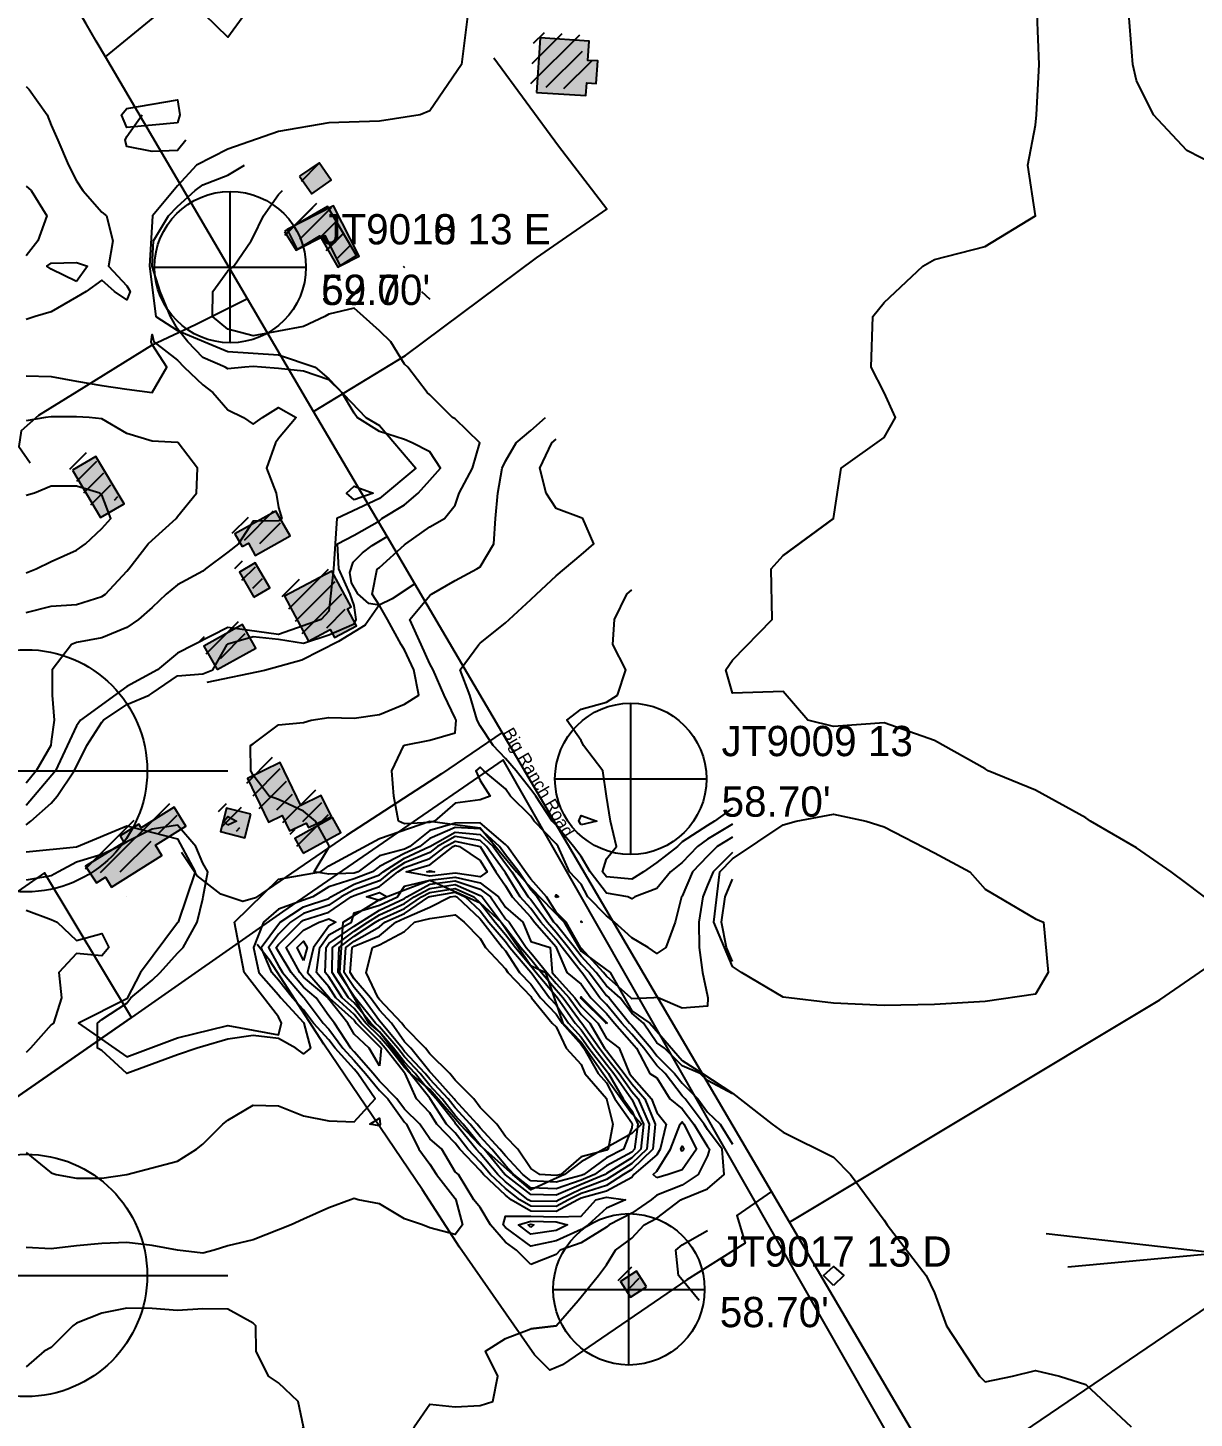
# Model space of a CAD drawing. Extents: x 6376870 to 6544053, y 1818313 to 2076828.
# Drawn here: x 6474591 to 6475978, y 1887453 to 1889106 of the extents above; entities that cross this region are included whole.
import ezdxf

# ---------------------------------------------------------------- set-up
doc = ezdxf.new("R2010")
doc.units = 21
for name, color, linetype in [('ADJOINING_PARCELS', 241, 'Continuous'), ('BENCHMARKS', 2, 'Continuous'), ('BM_LABELS', 2, 'Continuous'), ('BUILDINGS', 9, 'Continuous'), ('CL_LOCAL', 4, 'Continuous'), ('CL_MAJOR', 2, 'Continuous'), ('CONTOUR_1FT', 251, 'Continuous'), ('CONTOUR_INDEX', 150, 'Continuous'), ('CONTOUR_MAJOR', 92, 'Continuous'), ('POWER', 50, 'Continuous'), ('ROAD_LABELS', 3, 'Continuous')]:
    doc.layers.add(name, color=color, linetype=linetype)

msp = doc.modelspace()

# ---------------------------------------------------------------- hatches: boundary and pattern name
at = {"layer": 'BUILDINGS_HATCH'}
for points in [[(6475195.9, 1889029.5), (6475254.4, 1889025.6), (6475255.6, 1889040.9), (6475267, 1889040.1), (6475268.8, 1889067.1), (6475257.1, 1889067.5), (6475258.6, 1889090.4), (6475200.1, 1889094.3)], [(6474914.2, 1888929.9), (6474928.8, 1888908.7), (6474952, 1888925), (6474937.5, 1888945.8)], [(6474899.6, 1888866.6), (6474911.6, 1888842.8), (6474944.4, 1888859.1), (6474962.6, 1888823.4), (6474985, 1888834.6), (6474954.5, 1888894.4)], [(6474896.4, 1888864.2), (6474910.3, 1888841.8), (6474938.3, 1888858.9), (6474959.9, 1888821.5), (6474981.9, 1888835.6), (6474947.3, 1888893.6)], [(6474644.3, 1888580.1), (6474677.7, 1888523.9), (6474705.8, 1888540.2), (6474672.2, 1888596.7)], [(6474845.9, 1888489.4), (6474853.4, 1888493.4), (6474861.6, 1888478.8), (6474903, 1888502), (6474886.2, 1888531.6), (6474837.4, 1888504.4)], [(6474860, 1888429.3), (6474879, 1888440.5), (6474861.6, 1888470.1), (6474842.7, 1888458.9)], [(6474925, 1888377), (6474950.5, 1888390.8), (6474955.7, 1888381.3), (6474982.1, 1888395), (6474971.3, 1888415.5), (6474975.6, 1888417.6), (6474952.8, 1888460), (6474896.5, 1888430.3)], [(6474816.2, 1888343.1), (6474862.1, 1888368.5), (6474846.5, 1888396.6), (6474800.5, 1888370.9)], [(6474952.1, 1888168.6), (6474940.1, 1888193.4), (6474915.7, 1888181.5), (6474891.2, 1888232.5), (6474852.2, 1888213.7), (6474877.5, 1888161.6), (6474893.6, 1888169.5), (6474902.4, 1888151.3), (6474922.2, 1888160.7), (6474924.8, 1888155.2)], [(6474690.8, 1888084.6), (6474750.6, 1888121.9), (6474742.9, 1888134.3), (6474779.1, 1888156.8), (6474765.1, 1888179.4), (6474725.8, 1888154.8), (6474723.2, 1888159.2), (6474700.8, 1888145.4), (6474705.3, 1888137.7), (6474659.9, 1888109.5), (6474672.8, 1888089.4), (6474683.4, 1888096.3)], [(6474856.3, 1888171.1), (6474827.4, 1888178.5), (6474820.4, 1888150.5), (6474849.1, 1888143.1)], [(6474918.4, 1888124.7), (6474963.5, 1888149.6), (6474953.5, 1888167.1), (6474908.7, 1888142.2)], [(6475326.5, 1887609.1), (6475314.6, 1887628), (6475295.6, 1887615.7), (6475307.6, 1887597.1)]]:
    msp.add_hatch(color=251, dxfattribs=at).paths.add_polyline_path(points)
at = {"layer": 'BUILDINGS_SHADOW'}
h = msp.add_hatch(dxfattribs=at)
h.set_pattern_fill('ANSI31', scale=5)
h.paths.add_polyline_path([(6475189.1, 1889036.8), (6475247.6, 1889032.9), (6475248.8, 1889048.2), (6475260.2, 1889047.5), (6475262, 1889074.4), (6475250.3, 1889074.8), (6475251.8, 1889097.8), (6475193.3, 1889101.6)])
h = msp.add_hatch(dxfattribs=at)
h.set_pattern_fill('ANSI31', scale=5)
h.paths.add_polyline_path([(6474907.4, 1888937.2), (6474921.9, 1888916), (6474945.2, 1888932.3), (6474930.7, 1888953.1)])
h = msp.add_hatch(dxfattribs=at)
h.set_pattern_fill('ANSI31', scale=5)
h.paths.add_polyline_path([(6474889.6, 1888871.5), (6474903.5, 1888849.1), (6474931.5, 1888866.2), (6474953.1, 1888828.8), (6474975.1, 1888842.9), (6474940.5, 1888900.9)])
h = msp.add_hatch(dxfattribs=at)
h.set_pattern_fill('ANSI31', scale=5)
h.paths.add_polyline_path([(6474892.8, 1888873.9), (6474904.8, 1888850.2), (6474937.6, 1888866.4), (6474955.8, 1888830.7), (6474978.2, 1888841.9), (6474947.7, 1888901.7)])
h = msp.add_hatch(dxfattribs=at)
h.set_pattern_fill('ANSI31', scale=5)
h.paths.add_polyline_path([(6474637.5, 1888587.4), (6474670.9, 1888531.2), (6474699, 1888547.5), (6474665.4, 1888604)])
h = msp.add_hatch(dxfattribs=at)
h.set_pattern_fill('ANSI31', scale=5)
h.paths.add_polyline_path([(6474839.1, 1888496.8), (6474846.6, 1888500.7), (6474854.8, 1888486.2), (6474896.2, 1888509.3), (6474879.4, 1888538.9), (6474830.5, 1888511.7)])
h = msp.add_hatch(dxfattribs=at)
h.set_pattern_fill('ANSI31', scale=5)
h.paths.add_polyline_path([(6474853.2, 1888436.6), (6474872.2, 1888447.9), (6474854.8, 1888477.4), (6474835.8, 1888466.2)])
h = msp.add_hatch(dxfattribs=at)
h.set_pattern_fill('ANSI31', scale=5)
h.paths.add_polyline_path([(6474918.2, 1888384.3), (6474943.7, 1888398.1), (6474948.9, 1888388.6), (6474975.3, 1888402.4), (6474964.5, 1888422.8), (6474968.8, 1888425), (6474946, 1888467.3), (6474889.7, 1888437.6)])
h = msp.add_hatch(dxfattribs=at)
h.set_pattern_fill('ANSI31', scale=5)
h.paths.add_polyline_path([(6474809.4, 1888350.5), (6474855.3, 1888375.8), (6474839.6, 1888403.9), (6474793.7, 1888378.2)])
h = msp.add_hatch(dxfattribs=at)
h.set_pattern_fill('ANSI31', scale=5)
h.paths.add_polyline_path([(6474945.3, 1888175.9), (6474933.3, 1888200.7), (6474908.9, 1888188.8), (6474884.4, 1888239.9), (6474845.3, 1888221.1), (6474870.7, 1888168.9), (6474886.8, 1888176.9), (6474895.6, 1888158.6), (6474915.4, 1888168), (6474918, 1888162.5)])
h = msp.add_hatch(dxfattribs=at)
h.set_pattern_fill('ANSI31', scale=5)
h.paths.add_polyline_path([(6474684, 1888091.9), (6474743.8, 1888129.3), (6474736.1, 1888141.7), (6474772.3, 1888164.1), (6474758.3, 1888186.7), (6474719, 1888162.1), (6474716.4, 1888166.5), (6474694, 1888152.7), (6474698.5, 1888145.1), (6474653.1, 1888116.8), (6474666, 1888096.7), (6474676.6, 1888103.6)])
h = msp.add_hatch(dxfattribs=at)
h.set_pattern_fill('ANSI31', scale=5)
h.paths.add_polyline_path([(6474849.5, 1888178.4), (6474820.6, 1888185.8), (6474813.6, 1888157.8), (6474842.2, 1888150.4)])
h = msp.add_hatch(dxfattribs=at)
h.set_pattern_fill('ANSI31', scale=5)
h.paths.add_polyline_path([(6474911.6, 1888132), (6474956.7, 1888157), (6474946.7, 1888174.5), (6474901.9, 1888149.5)])
h = msp.add_hatch(dxfattribs=at)
h.set_pattern_fill('ANSI31', scale=5)
h.paths.add_polyline_path([(6475319.7, 1887616.4), (6475307.7, 1887635.4), (6475288.8, 1887623.1), (6475300.8, 1887604.4)])

# ---------------------------------------------------------------- linework, layer by layer
at = {"layer": 'ADJOINING_PARCELS'}
for points in [[(6474910.7, 1886841.1), (6475334.2, 1887140.9), (6475652.8, 1887364.9), (6475156.2, 1888236), (6474893.9, 1888055), (6474714.3, 1887929.6), (6474303, 1887644), (6474044.9, 1887462.4), (6473378, 1886997.6), (6472926.9, 1886682.8), (6473001.5, 1886558.6), (6473042.9, 1886489.8), (6473096.2, 1886401.3), (6473111.2, 1886376.5), (6473182.8, 1886257.3), (6473263.9, 1886122.5), (6473266.1, 1886118.6), (6473385.6, 1885919.9), (6473448.7, 1885814.8), (6473795.6, 1886056.9), (6473973.2, 1886181.6), (6474128.6, 1886291.1), (6474694.9, 1886689.4), (6474910.7, 1886841.1)], [(6474195.8, 1887811.9), (6474303, 1887644), (6474714.3, 1887929.6), (6474611, 1888101.6), (6474583.6, 1888082.4), (6474400.2, 1887954.5), (6474371.5, 1887934.6), (6474195.8, 1887811.9)]]:
    msp.add_lwpolyline(points, close=True, dxfattribs=at)
at = {"layer": 'BENCHMARKS'}
for p, q in [((6474831.9, 1888731.7, 62.7), (6474831.9, 1888911.7, 62.7)), ((6474831.9, 1888731.7, 59), (6474831.9, 1888911.7, 59)), ((6474741.9, 1888821.7, 62.7), (6474921.9, 1888821.7, 62.7)), ((6474741.9, 1888821.7, 59), (6474921.9, 1888821.7, 59)), ((6475307.9, 1888123.2, 58.7), (6475307.9, 1888303.2, 58.7)), ((6475217.9, 1888213.2, 58.7), (6475397.9, 1888213.2, 58.7)), ((6475305.8, 1887516.2, 58.7), (6475305.8, 1887696.2, 58.7)), ((6475215.8, 1887606.2, 58.7), (6475395.8, 1887606.2, 58.7))]:
    msp.add_line(p, q, dxfattribs=at)
for centre in [(6474831.9, 1888821.7, 62.7), (6474831.9, 1888821.7, 59), (6475307.9, 1888213.2, 58.7), (6475305.8, 1887606.2, 58.7)]:
    msp.add_circle(centre, 90, dxfattribs=at)
at = {"layer": 'BUILDINGS'}
for points in [[(6475195.9, 1889029.5), (6475254.4, 1889025.6), (6475255.6, 1889040.9), (6475267, 1889040.1), (6475268.8, 1889067.1), (6475257.1, 1889067.5), (6475258.6, 1889090.4), (6475200.1, 1889094.3), (6475195.9, 1889029.5)], [(6474914.2, 1888929.9), (6474928.8, 1888908.7), (6474952, 1888925), (6474937.5, 1888945.8), (6474914.2, 1888929.9)], [(6474899.6, 1888866.6), (6474911.6, 1888842.8), (6474944.4, 1888859.1), (6474962.6, 1888823.4), (6474985, 1888834.6), (6474954.5, 1888894.4), (6474899.6, 1888866.6)], [(6474896.4, 1888864.2), (6474910.3, 1888841.8), (6474938.3, 1888858.9), (6474959.9, 1888821.5), (6474981.9, 1888835.6), (6474947.3, 1888893.6), (6474896.4, 1888864.2)], [(6474644.3, 1888580.1), (6474677.7, 1888523.9), (6474705.8, 1888540.2), (6474672.2, 1888596.7), (6474644.3, 1888580.1)], [(6474845.9, 1888489.4), (6474853.4, 1888493.4), (6474861.6, 1888478.8), (6474903, 1888502), (6474886.2, 1888531.6), (6474837.4, 1888504.4), (6474845.9, 1888489.4)], [(6474860, 1888429.3), (6474879, 1888440.5), (6474861.6, 1888470.1), (6474842.7, 1888458.9), (6474860, 1888429.3)], [(6474925, 1888377), (6474950.5, 1888390.8), (6474955.7, 1888381.3), (6474982.1, 1888395), (6474971.3, 1888415.5), (6474975.6, 1888417.6), (6474952.8, 1888460), (6474896.5, 1888430.3), (6474925, 1888377)], [(6474816.2, 1888343.1), (6474862.1, 1888368.5), (6474846.5, 1888396.6), (6474800.5, 1888370.9), (6474816.2, 1888343.1)], [(6474952.1, 1888168.6), (6474940.1, 1888193.4), (6474915.7, 1888181.5), (6474891.2, 1888232.5), (6474852.2, 1888213.7), (6474877.5, 1888161.6), (6474893.6, 1888169.5), (6474902.4, 1888151.3), (6474922.2, 1888160.7), (6474924.8, 1888155.2), (6474952.1, 1888168.6)], [(6474690.8, 1888084.6), (6474750.6, 1888121.9), (6474742.9, 1888134.3), (6474779.1, 1888156.8), (6474765.1, 1888179.4), (6474725.8, 1888154.8), (6474723.2, 1888159.2), (6474700.8, 1888145.4), (6474705.3, 1888137.7), (6474659.9, 1888109.5), (6474672.8, 1888089.4), (6474683.4, 1888096.3), (6474690.8, 1888084.6)], [(6474856.3, 1888171.1), (6474827.4, 1888178.5), (6474820.4, 1888150.5), (6474849.1, 1888143.1), (6474856.3, 1888171.1)], [(6474918.4, 1888124.7), (6474963.5, 1888149.6), (6474953.5, 1888167.1), (6474908.7, 1888142.2), (6474918.4, 1888124.7)], [(6475326.5, 1887609.1), (6475314.6, 1887628), (6475295.6, 1887615.7), (6475307.6, 1887597.1), (6475326.5, 1887609.1)]]:
    msp.add_lwpolyline(points, close=True, dxfattribs=at)
at = {"layer": 'CL_LOCAL'}
for points in [[(6474683.5, 1889071.7), (6474766.4, 1889140), (6474954.8, 1889274.8), (6475148.6, 1889411.8), (6475239.7, 1889473.7), (6475412.5, 1889593), (6475504.9, 1889658.9), (6475598.1, 1889725.5), (6475761.2, 1889837.5), (6475950.3, 1889964.8), (6476064.8, 1890044.1), (6476283.9, 1890184.3), (6476471.8, 1890329.3)], [(6475496.6, 1887686.2), (6475937.1, 1887950.6), (6476359.7, 1888241.9), (6476470.2, 1888402.4), (6476524.7, 1888614.4), (6476515.9, 1888674.8), (6476478, 1888748.6), (6476413.4, 1888860.5), (6476417.7, 1888885.7), (6477144.4, 1889391.9)], [(6474930.9, 1888650.1), (6475040.3, 1888716.5), (6475195.9, 1888832.9), (6475279.4, 1888890.5), (6475222.1, 1888965.5), (6475145.1, 1889070.1)], [(6474852.5, 1888783.9), (6474790.4, 1888753.2), (6474738.4, 1888728.4), (6474649.4, 1888673.4), (6474603.8, 1888645.1), (6474583.4, 1888627.1), (6474580.7, 1888608.5), (6474594.1, 1888589.1)], [(6475051.2, 1888445.3), (6475024.5, 1888427.1), (6475008.9, 1888419.8), (6474996.6, 1888421.7), (6474983.5, 1888433.2), (6474975.8, 1888446.4), (6474973.9, 1888458.6), (6474977.9, 1888471), (6474989, 1888481.9), (6475000.5, 1888490.5), (6475018.4, 1888501.3)], [(6475008.9, 1888419.8), (6474992.2, 1888396), (6474960.6, 1888376.6), (6474916.9, 1888354.5), (6474872.4, 1888341.9), (6474804.2, 1888327.8)], [(6475155, 1888268.4), (6475083, 1888219.2), (6474970.2, 1888145.9)], [(6474970.2, 1888145.9), (6474862, 1888071.7), (6474846.8, 1888067.2), (6474820.7, 1888076.1), (6474792.1, 1888098.4), (6474774.1, 1888125.6)], [(6475475.1, 1887722.7), (6475434.1, 1887694), (6475444, 1887661.1), (6475374.8, 1887617.6), (6475227, 1887516.4), (6475211.9, 1887510), (6475193.5, 1887528.5), (6475104.3, 1887656.2), (6475060.4, 1887724.4), (6474943, 1887897.7), (6474878.6, 1887997.5), (6474863.7, 1888016.1)], [(6476227.2, 1887723.8), (6476172.1, 1887706.9), (6475680.4, 1887373)]]:
    msp.add_lwpolyline(points, dxfattribs=at)
at = {"layer": 'CL_MAJOR'}
msp.add_lwpolyline([(6476155.9, 1886557.6), (6475969.7, 1886880), (6475912.5, 1886977.5), (6475862.2, 1887063.1), (6475680.4, 1887373), (6475496.6, 1887686.2), (6475475.1, 1887722.7), (6475155, 1888268.4), (6475051.2, 1888445.3), (6475018.4, 1888501.3), (6474930.9, 1888650.1), (6474852.5, 1888783.9), (6474683.5, 1889071.7), (6474672.6, 1889090.2), (6474660.5, 1889110.9), (6474569.9, 1889266.2), (6474486.2, 1889409.8), (6474465.5, 1889445.3), (6474421, 1889521.5), (6474333.1, 1889672.5), (6474313.7, 1889705.4), (6474136.9, 1890008.6), (6473793.4, 1890597.5), (6473634, 1890870.7)], dxfattribs=at)
at = {"layer": 'CONTOUR_1FT'}
for points, elevation in [([(6474589.1, 1889036.3), (6474593, 1889032.8), (6474614.1, 1889002.8), (6474619.1, 1888990.6), (6474626.9, 1888972.8), (6474639.6, 1888942.8), (6474649.1, 1888924.3), (6474656.8, 1888912.8), (6474679.1, 1888887.2), (6474684.8, 1888882.8), (6474692.1, 1888852.8), (6474687.1, 1888822.8), (6474709.1, 1888799.5), (6474712.7, 1888792.8), (6474709.1, 1888782.8), (6474694.1, 1888792.8), (6474679.1, 1888806), (6474660.7, 1888792.8), (6474649.1, 1888785.8), (6474619.1, 1888768.6), (6474600, 1888762.8), (6474589.1, 1888759.3)], 61), ([(6474779.1, 1888972.8), (6474769.1, 1888960.5), (6474739.1, 1888959.2), (6474709.1, 1888965.3), (6474707.1, 1888972.8), (6474709.1, 1888977.1), (6474727.1, 1889002.8)], 60), ([(6474589.1, 1888158.4), (6474594.7, 1888162.8), (6474619.1, 1888184.2), (6474626.1, 1888192.8), (6474646.5, 1888222.8), (6474649.1, 1888228.1), (6474661.2, 1888252.8), (6474679.1, 1888280.8), (6474681.2, 1888282.8), (6474709.1, 1888301.5), (6474735.6, 1888312.8), (6474739.1, 1888315.1), (6474769.1, 1888335.8), (6474799.1, 1888338.1), (6474811.1, 1888342.8), (6474828.1, 1888372.8), (6474829.1, 1888373.8), (6474859.1, 1888382.5), (6474889.1, 1888379.4), (6474919.1, 1888374.7), (6474949.1, 1888384.4), (6474979.1, 1888397.5), (6474981.6, 1888402.8), (6474979.1, 1888419.5), (6474974.6, 1888432.8), (6474960.9, 1888462.8), (6474959.4, 1888492.8), (6474979.1, 1888503), (6475009.1, 1888519.9), (6475012.2, 1888522.8), (6475039.1, 1888538.9), (6475055.4, 1888552.8), (6475069.1, 1888568.3), (6475081.8, 1888582.8), (6475069.1, 1888602.1), (6475048.2, 1888612.8), (6475039.1, 1888616.8), (6475009.1, 1888626.3), (6474982.9, 1888642.8), (6474979.1, 1888648), (6474964.4, 1888672.8), (6474949.1, 1888687.8), (6474919.1, 1888698.1), (6474889.1, 1888701.2), (6474869.1, 1888702.8), (6474859.1, 1888703.5), (6474849.1, 1888702.8), (6474829.1, 1888700.9), (6474825.9, 1888702.8), (6474799.1, 1888714.3), (6474781.3, 1888732.8), (6474769.1, 1888748.4), (6474760.7, 1888762.8), (6474748.7, 1888792.8), (6474739.1, 1888822.8), (6474740.6, 1888852.8), (6474758.3, 1888882.8), (6474769.1, 1888893.9), (6474790.2, 1888912.8), (6474799.1, 1888919.6), (6474829.1, 1888931.2), (6474848.8, 1888942.8)], 60), ([(6474589.1, 1888918), (6474595.1, 1888912.8), (6474614, 1888882.8), (6474603.3, 1888852.8), (6474589.1, 1888835.2)], 61), ([(6475429.1, 1888125.8), (6475405.8, 1888102.8), (6475399.1, 1888086.9), (6475393.6, 1888072.8), (6475389, 1888042.8), (6475389.1, 1888012.8), (6475393.4, 1887982.8), (6475399.1, 1887955), (6475399.6, 1887952.8), (6475399.1, 1887942.8), (6475369.1, 1887940.5), (6475340.6, 1887952.8), (6475339.1, 1887953.4), (6475335.3, 1887952.8), (6475309.1, 1887951.6), (6475308.2, 1887952.8), (6475279.1, 1887978.4), (6475275.7, 1887982.8), (6475249.1, 1888011.7), (6475248.2, 1888012.8), (6475231.2, 1888042.8), (6475219.1, 1888054.8), (6475207.7, 1888072.8), (6475189.1, 1888093.8), (6475183, 1888102.8), (6475161.3, 1888132.8), (6475159.1, 1888135.1), (6475129.1, 1888161), (6475099.1, 1888160.6), (6475069.1, 1888152), (6475045.4, 1888132.8), (6475039.1, 1888129.8), (6475009.1, 1888121.5), (6474984, 1888102.8), (6474979.1, 1888100.9), (6474949.1, 1888099.7), (6474931.6, 1888102.8), (6474949.1, 1888131.5), (6474949.6, 1888132.8), (6474949.1, 1888134.2), (6474933.3, 1888162.8), (6474919.1, 1888174.6), (6474889.1, 1888188.6), (6474878.3, 1888192.8), (6474859.1, 1888217.4), (6474856.4, 1888222.8), (6474855.9, 1888252.8), (6474859.1, 1888254.9), (6474889.1, 1888277.6), (6474919.1, 1888280.2), (6474928.1, 1888282.8), (6474949.1, 1888286), (6474979.1, 1888285.2), (6475009.1, 1888289.7), (6475039.1, 1888302.2), (6475055.9, 1888312.8), (6475049.9, 1888342.8), (6475039.1, 1888366.5), (6475035.2, 1888372.8), (6475018.7, 1888402.8), (6475009.1, 1888419.3), (6475000.7, 1888432.8), (6475006.7, 1888462.8), (6475009.1, 1888464.4), (6475039.1, 1888491.4), (6475040.7, 1888492.8), (6475069.1, 1888513), (6475086.6, 1888522.8), (6475099.1, 1888538.5), (6475104.1, 1888552.8), (6475119.8, 1888582.8), (6475128.5, 1888612.8), (6475099.1, 1888641.2), (6475096.1, 1888642.8), (6475069.1, 1888669.8), (6475065.8, 1888672.8), (6475043.1, 1888702.8), (6475039.1, 1888706.4), (6475022.6, 1888732.8), (6475009.1, 1888746), (6474990.4, 1888762.8), (6474979.1, 1888772.8), (6474949.1, 1888765.8), (6474944.3, 1888762.8), (6474919.1, 1888750.9), (6474889.1, 1888745.6), (6474859.1, 1888740.1), (6474829.1, 1888747.8), (6474810.6, 1888762.8), (6474811.1, 1888792.8), (6474829.1, 1888817.4), (6474836.1, 1888822.8), (6474856.9, 1888852.8), (6474859.1, 1888857.4), (6474871.3, 1888882.8), (6474889.1, 1888908.1), (6474893.8, 1888912.8)], 59), ([(6475007.7, 1888852.8), (6475009.1, 1888851.1)], 58), ([(6474649.1, 1888804.5), (6474619.1, 1888819.2), (6474613.8, 1888822.8), (6474619.1, 1888826.3), (6474649.1, 1888827.1), (6474662.3, 1888822.8), (6474649.1, 1888804.5)], 61), ([(6475037.4, 1888822.8), (6475039.1, 1888821.4)], 58), ([(6475059.1, 1888792.8), (6475069.1, 1888783.7)], 58), ([(6474589.1, 1888692.3), (6474619.1, 1888691.6), (6474649.1, 1888686.1), (6474679.1, 1888681.1), (6474709.1, 1888676.7), (6474739.1, 1888672.8), (6474756.4, 1888702.8), (6474739.1, 1888729.6), (6474737.7, 1888732.8), (6474739.1, 1888741.4), (6474740.9, 1888732.8), (6474769.1, 1888711.2), (6474777.1, 1888702.8), (6474799.1, 1888681.8), (6474811.2, 1888672.8), (6474829.1, 1888652), (6474847.7, 1888642.8), (6474859.1, 1888634.8), (6474870.1, 1888642.8), (6474889.1, 1888654.9), (6474910.2, 1888642.8), (6474889.1, 1888618), (6474885.5, 1888612.8), (6474875, 1888582.8), (6474886.3, 1888552.8), (6474889.1, 1888535.7), (6474893.3, 1888522.8), (6474889.1, 1888520.2), (6474859.1, 1888519.7), (6474841.5, 1888492.8), (6474829.1, 1888482.8), (6474802.4, 1888462.8), (6474799.1, 1888460.3), (6474769.1, 1888443.8), (6474755.8, 1888432.8), (6474739.1, 1888417), (6474722.6, 1888402.8), (6474709.1, 1888393), (6474679.1, 1888381), (6474649.1, 1888375.3), (6474643.1, 1888372.8), (6474620, 1888342.8), (6474620.3, 1888312.8), (6474622.4, 1888282.8), (6474619.1, 1888257.8), (6474618.5, 1888252.8), (6474601.3, 1888222.8), (6474589.1, 1888208.1)], 61), ([(6474589.1, 1888411.2), (6474619.1, 1888418.4), (6474649.1, 1888420.7), (6474679.1, 1888430.2), (6474683.5, 1888432.8), (6474709.1, 1888460), (6474711.2, 1888462.8), (6474734.2, 1888492.8), (6474739.1, 1888497), (6474767.5, 1888522.8), (6474769.1, 1888525.3), (6474791.8, 1888552.8), (6474792.8, 1888582.8), (6474769.9, 1888612.8), (6474769.1, 1888613.3), (6474739.1, 1888614.7), (6474709.1, 1888624), (6474679.1, 1888641.3), (6474664.1, 1888642.8), (6474649.1, 1888643.7), (6474619.1, 1888643.8), (6474612.4, 1888642.8), (6474589.1, 1888638.8)], 62), ([(6475429.1, 1888144), (6475410.6, 1888132.8), (6475399.1, 1888121.4), (6475381.5, 1888102.8), (6475369.1, 1888073.9), (6475368.2, 1888072.8), (6475360.9, 1888042.8), (6475349.5, 1888012.8), (6475339.1, 1888005.5), (6475328.6, 1888012.8), (6475309.1, 1888024.2), (6475288.8, 1888042.8), (6475279.1, 1888050.2), (6475257.1, 1888072.8), (6475249.1, 1888088.1), (6475235.1, 1888102.8), (6475221.6, 1888132.8), (6475219.1, 1888135.9), (6475193.3, 1888162.8), (6475189.1, 1888169), (6475165.2, 1888192.8), (6475159.1, 1888201.4), (6475133.2, 1888222.8), (6475129.1, 1888227.3), (6475123.8, 1888222.8), (6475129.1, 1888211.4), (6475140.9, 1888192.8), (6475129.1, 1888188.3), (6475099.1, 1888184.4), (6475074.8, 1888162.8), (6475069.1, 1888161.5), (6475039.1, 1888159.9), (6475031.9, 1888162.8), (6475026.4, 1888192.8), (6475024.1, 1888222.8), (6475038.1, 1888252.8), (6475039.1, 1888253.4), (6475069.1, 1888259.4), (6475099.1, 1888267.8), (6475100.5, 1888282.8), (6475099.1, 1888285.5), (6475086, 1888312.8), (6475072.9, 1888342.8), (6475069.1, 1888349.9), (6475058.8, 1888372.8), (6475045.3, 1888402.8), (6475069.1, 1888431.3), (6475070.9, 1888432.8), (6475099.1, 1888448.9), (6475125.1, 1888462.8), (6475129.1, 1888465.3), (6475145.1, 1888492.8), (6475147.2, 1888522.8), (6475150, 1888552.8), (6475155.1, 1888582.8), (6475159.1, 1888590.9), (6475171.7, 1888612.8), (6475189.1, 1888627.6), (6475206.8, 1888642.8)], 58), ([(6475429.1, 1888159.2), (6475399.1, 1888141.6), (6475387.2, 1888132.8), (6475369.1, 1888113.7), (6475355.4, 1888102.8), (6475339.1, 1888083), (6475312.7, 1888072.8), (6475309.1, 1888070.5), (6475304.6, 1888072.8), (6475279.1, 1888077.3), (6475259.7, 1888102.8), (6475249.1, 1888120.8), (6475240, 1888132.8), (6475219.1, 1888158.1), (6475214.6, 1888162.8), (6475195.2, 1888192.8), (6475189.1, 1888200.5), (6475171.9, 1888222.8), (6475159.1, 1888237.4), (6475144.3, 1888252.8), (6475129.1, 1888276.4), (6475125.3, 1888282.8), (6475116.8, 1888312.8), (6475105.3, 1888342.8), (6475127.2, 1888372.8), (6475129.1, 1888374.4), (6475159.1, 1888398.6), (6475163.5, 1888402.8), (6475189.1, 1888426.3), (6475195.9, 1888432.8), (6475219.1, 1888454.7), (6475229.1, 1888462.8), (6475249.1, 1888479.5), (6475264.1, 1888492.8), (6475250.9, 1888522.8), (6475249.1, 1888523.4), (6475219.1, 1888534.6), (6475207.5, 1888552.8), (6475199.9, 1888582.8), (6475214, 1888612.8), (6475219.1, 1888617.2)], 57), ([(6474589.1, 1888458.1), (6474601.3, 1888462.8), (6474619.1, 1888471.7), (6474649.1, 1888485.3), (6474659.6, 1888492.8), (6474679.1, 1888510.8), (6474690, 1888522.8), (6474679.1, 1888551), (6474676.7, 1888552.8), (6474649.1, 1888561.2), (6474619.1, 1888561.4), (6474599.1, 1888552.8), (6474589.1, 1888550)], 63), ([(6474979.1, 1888545), (6474970.1, 1888552.8), (6474979.1, 1888561.4), (6475001.6, 1888552.8), (6474979.1, 1888545)], 61), ([(6475429.1, 1888178.2), (6475407.7, 1888162.8), (6475399.1, 1888157.8), (6475369.1, 1888138.5), (6475363.5, 1888132.8), (6475339.1, 1888113.9), (6475323.1, 1888102.8), (6475309.1, 1888094.1), (6475279.1, 1888096.6), (6475274.4, 1888102.8), (6475279.1, 1888118.3), (6475291.1, 1888132.8), (6475283.9, 1888162.8), (6475279.1, 1888192.8), (6475279.1, 1888192.8), (6475274.8, 1888222.8), (6475251.8, 1888252.8), (6475249.1, 1888258.8), (6475231.9, 1888282.8), (6475249.1, 1888296.1), (6475279.1, 1888304.4), (6475292.2, 1888312.8), (6475302, 1888342.8), (6475286.6, 1888372.8), (6475288.6, 1888402.8), (6475303.3, 1888432.8), (6475309.1, 1888437.8)], 56), ([(6474829.1, 1888158), (6474824.4, 1888162.8), (6474829.1, 1888168.6), (6474839.1, 1888162.8), (6474829.1, 1888158)], 59), ([(6475249.1, 1888158.7), (6475246.3, 1888162.8), (6475249.1, 1888169.7), (6475267.5, 1888162.8), (6475249.1, 1888158.7)], 56), ([(6475429.1, 1887838.7), (6475399.1, 1887854.6), (6475390.3, 1887862.8), (6475369.1, 1887871.9), (6475348.1, 1887892.8), (6475339.1, 1887899.4), (6475323.2, 1887922.8), (6475309.1, 1887934.7), (6475295.3, 1887952.8), (6475279.1, 1887967.1), (6475267, 1887982.8), (6475249.1, 1888002.3), (6475241, 1888012.8), (6475219.1, 1888040), (6475216.7, 1888042.8), (6475196.7, 1888072.8), (6475189.1, 1888081.4), (6475174.8, 1888102.8), (6475159.1, 1888123), (6475151.9, 1888132.8), (6475129.1, 1888153.9), (6475099.1, 1888155.3), (6475069.1, 1888142.4), (6475057.2, 1888132.8), (6475039.1, 1888124.4), (6475009.1, 1888108.9), (6475000.9, 1888102.8), (6474979.1, 1888094.3), (6474949.1, 1888084.7), (6474930.1, 1888072.8), (6474919.1, 1888069.1), (6474889.1, 1888058.3), (6474871.2, 1888042.8), (6474859.6, 1888012.8), (6474865.8, 1887982.8), (6474889.1, 1887956.3), (6474891.9, 1887952.8), (6474919.1, 1887923.4), (6474919.5, 1887922.8), (6474927.3, 1887892.8), (6474919.1, 1887886.3), (6474909.8, 1887892.8), (6474889.1, 1887904.3), (6474859.1, 1887908.1), (6474829.1, 1887903.5), (6474799.1, 1887895.1), (6474792.6, 1887892.8), (6474769.1, 1887885), (6474739.1, 1887873.9), (6474709.1, 1887862.8), (6474679.1, 1887890.1), (6474674.1, 1887892.8), (6474674.2, 1887922.8), (6474679.1, 1887927.1), (6474709.1, 1887946.5), (6474713.8, 1887952.8), (6474739.1, 1887974), (6474748.4, 1887982.8), (6474769.1, 1888005.9), (6474775.8, 1888012.8), (6474792.5, 1888042.8), (6474799.1, 1888070.5), (6474799.8, 1888072.8), (6474805.4, 1888102.8), (6474799.1, 1888112.8), (6474790.9, 1888132.8), (6474769.1, 1888158.1), (6474739.1, 1888153.2), (6474709.1, 1888138.2), (6474699.9, 1888132.8), (6474679.1, 1888123.1), (6474649.1, 1888114.1), (6474627.7, 1888102.8), (6474619.1, 1888097.8), (6474589.1, 1888092.8)], 60), ([(6474589.1, 1887769.1), (6474619.1, 1887744.6), (6474625.1, 1887742.8), (6474649.1, 1887738.5), (6474679.1, 1887738.5), (6474709.1, 1887742.8), (6474709.1, 1887742.8), (6474739.1, 1887750.6), (6474769.1, 1887758.6), (6474791.6, 1887772.8), (6474799.1, 1887778.8), (6474823.1, 1887802.8), (6474829.1, 1887807.3), (6474859.1, 1887825.3), (6474889.1, 1887824.5), (6474919.1, 1887812.6), (6474949.1, 1887806.6), (6474979.1, 1887805.5), (6475004.1, 1887832.8), (6474983.6, 1887862.8), (6474979.1, 1887868.1), (6474956.5, 1887892.8), (6474949.1, 1887902.8), (6474931, 1887922.8), (6474919.1, 1887938.6), (6474905.9, 1887952.8), (6474889.1, 1887973.9), (6474881.2, 1887982.8), (6474868.5, 1888012.8), (6474889.1, 1888040.6), (6474891.3, 1888042.8), (6474919.1, 1888061.1), (6474949.1, 1888071.1), (6474951.6, 1888072.8), (6474979.1, 1888087.8), (6475009.1, 1888099.2), (6475013.6, 1888102.8), (6475039.1, 1888118.9), (6475068.9, 1888132.8), (6475069.1, 1888132.9), (6475099.1, 1888150), (6475129.1, 1888146.9), (6475144.3, 1888132.8), (6475159.1, 1888112.4), (6475166.6, 1888102.8), (6475186.1, 1888072.8), (6475189.1, 1888069.6), (6475208.9, 1888042.8), (6475219.1, 1888031.1), (6475233.8, 1888012.8), (6475249.1, 1887992.9), (6475258.4, 1887982.8), (6475279.1, 1887955.8), (6475282.4, 1887952.8), (6475306.4, 1887922.8), (6475309.1, 1887919.8), (6475332.2, 1887892.8), (6475339.1, 1887883.9), (6475360.1, 1887862.8), (6475369.1, 1887851.3), (6475387.7, 1887832.8), (6475399.1, 1887816.9), (6475414.3, 1887802.8), (6475429.1, 1887779)], 61), ([(6475219.1, 1887562.8), (6475189.1, 1887559.2), (6475219.1, 1887562.8), (6475245.3, 1887592.8), (6475249.1, 1887597.4), (6475269.7, 1887622.8), (6475279.1, 1887635.3), (6475289.8, 1887652.8), (6475309.1, 1887667), (6475324.1, 1887682.8), (6475339.1, 1887691), (6475367.5, 1887712.8), (6475369.1, 1887713.5), (6475399.1, 1887725.7), (6475419.1, 1887742.8), (6475416.5, 1887772.8), (6475399.1, 1887796.2), (6475395.1, 1887802.8), (6475372.8, 1887832.8), (6475369.1, 1887836.5), (6475348.7, 1887862.8), (6475339.1, 1887872.4), (6475323.4, 1887892.8), (6475309.1, 1887909.5), (6475297.4, 1887922.8), (6475279.1, 1887944.9), (6475271.2, 1887952.8), (6475249.7, 1887982.8), (6475249.1, 1887983.6), (6475226.6, 1888012.8), (6475219.1, 1888022.2), (6475201.2, 1888042.8), (6475189.1, 1888059.2), (6475176.6, 1888072.8), (6475159.1, 1888101.4), (6475158.1, 1888102.8), (6475136.6, 1888132.8), (6475129.1, 1888139.8), (6475099.1, 1888144.6), (6475078.3, 1888132.8), (6475069.1, 1888125.6), (6475039.1, 1888113.4), (6475022.3, 1888102.8), (6475009.1, 1888092.1), (6474979.1, 1888081.2), (6474963.6, 1888072.8), (6474949.1, 1888062.9), (6474919.1, 1888053), (6474903.5, 1888042.8), (6474889.1, 1888028.5), (6474877.4, 1888012.8), (6474889.1, 1887991), (6474894.1, 1887982.8), (6474919.1, 1887953.5), (6474919.9, 1887952.8), (6474942.4, 1887922.8), (6474949.1, 1887915.5), (6474965.8, 1887892.8), (6474979.1, 1887878.3), (6474992.7, 1887862.8), (6475009.1, 1887842.7), (6475019, 1887832.8), (6475039.1, 1887805), (6475041.3, 1887802.8), (6475056.2, 1887772.8), (6475069.1, 1887754.9), (6475076.9, 1887742.8), (6475099.1, 1887714.3), (6475100.1, 1887712.8), (6475107.8, 1887682.8), (6475099.1, 1887671.6), (6475069.1, 1887679.3), (6475060.5, 1887682.8), (6475039.1, 1887690), (6475009.1, 1887708), (6474984.1, 1887712.8), (6474979.1, 1887714.2), (6474974.8, 1887712.8), (6474949.1, 1887703.3), (6474919.1, 1887689.6), (6474904.1, 1887682.8), (6474889.1, 1887677), (6474859.1, 1887665), (6474829.1, 1887658.1), (6474812.7, 1887652.8), (6474799.1, 1887649.4), (6474769.1, 1887652.8), (6474769.1, 1887652.8), (6474739.1, 1887658.3), (6474709.1, 1887661.9), (6474679.1, 1887660.7), (6474649.1, 1887657.8), (6474619.1, 1887654.4), (6474589.1, 1887656.1)], 62), ([(6475189.1, 1887635.8), (6475172.3, 1887652.8), (6475159.1, 1887662.3), (6475141.1, 1887682.8), (6475129.1, 1887703.5), (6475121.6, 1887712.8), (6475103, 1887742.8), (6475099.1, 1887746.1), (6475083.2, 1887772.8), (6475069.1, 1887785.3), (6475057.4, 1887802.8), (6475039.1, 1887820.3), (6475030, 1887832.8), (6475009.1, 1887853.8), (6475001.7, 1887862.8), (6474979.1, 1887888.6), (6474975.2, 1887892.8), (6474955.7, 1887922.8), (6474949.1, 1887931.3), (6474934, 1887952.8), (6474919.1, 1887965.5), (6474904.3, 1887982.8), (6474889.1, 1888007.8), (6474886.4, 1888012.8), (6474889.1, 1888016.4), (6474915.7, 1888042.8), (6474919.1, 1888045), (6474949.1, 1888054.7), (6474975.7, 1888072.8), (6474979.1, 1888074.7), (6475009.1, 1888085.1), (6475031, 1888102.8), (6475039.1, 1888107.9), (6475069.1, 1888118.4), (6475087.6, 1888132.8), (6475099.1, 1888139.3), (6475128.8, 1888132.8), (6475129.1, 1888132.6), (6475147.7, 1888102.8), (6475159.1, 1888086), (6475167.1, 1888072.8), (6475189.1, 1888048.8), (6475193.5, 1888042.8), (6475219.1, 1888013.3), (6475219.4, 1888012.8), (6475232.1, 1887982.8), (6475249.1, 1887969), (6475260.5, 1887952.8), (6475279.1, 1887934.1), (6475288.5, 1887922.8), (6475309.1, 1887899.3), (6475314.7, 1887892.8), (6475330.5, 1887862.8), (6475339.1, 1887857.8), (6475354.5, 1887832.8), (6475369.1, 1887821), (6475383, 1887802.8), (6475399.1, 1887776), (6475401.5, 1887772.8), (6475399.1, 1887764.8), (6475388, 1887742.8), (6475369.1, 1887730.2), (6475339.1, 1887718), (6475332.2, 1887712.8), (6475309.1, 1887696.6), (6475282.4, 1887682.8), (6475279.1, 1887680), (6475249.1, 1887661.5), (6475224.1, 1887652.8), (6475219.1, 1887647.7), (6475189.1, 1887635.8)], 63), ([(6475099.1, 1888101), (6475069.1, 1888097.4), (6475041, 1888102.8), (6475069.1, 1888111.1), (6475097, 1888132.8), (6475099.1, 1888134), (6475104.4, 1888132.8), (6475129.1, 1888116), (6475137.3, 1888102.8), (6475129.1, 1888096.9), (6475099.1, 1888101)], 64), ([(6475069.1, 1888102.1), (6475065.6, 1888102.8), (6475069.1, 1888103.8), (6475074.7, 1888102.8), (6475069.1, 1888102.1)], 65), ([(6475245.2, 1887712.8), (6475219.1, 1887698.6), (6475189.1, 1887699.3), (6475166, 1887712.8), (6475159.1, 1887718.3), (6475132.9, 1887742.8), (6475129.1, 1887747.4), (6475104.6, 1887772.8), (6475099.1, 1887779.9), (6475077.4, 1887802.8), (6475069.1, 1887816), (6475053.2, 1887832.8), (6475039.9, 1887862.8), (6475039.1, 1887863.7), (6475016.1, 1887892.8), (6475009.1, 1887900.9), (6474987.4, 1887922.8), (6474979.1, 1887933), (6474957.2, 1887952.8), (6474949.1, 1887965.8), (6474934.3, 1887982.8), (6474938.3, 1888012.8), (6474949.1, 1888027.8), (6474975.9, 1888042.8), (6474979.1, 1888054.1), (6475009.1, 1888062.9), (6475030.7, 1888072.8), (6475039.1, 1888085.5), (6475069.1, 1888092.6), (6475099.1, 1888096.5), (6475129.1, 1888089.5), (6475150.8, 1888072.8), (6475159.1, 1888060.8), (6475179.8, 1888042.8), (6475189.1, 1888019.7), (6475212.2, 1888012.8), (6475214.6, 1887982.8), (6475219.1, 1887977.4), (6475241.6, 1887952.8), (6475249.1, 1887942.6), (6475269, 1887922.8), (6475279.1, 1887904.4), (6475294.3, 1887892.8), (6475306.5, 1887862.8), (6475309.1, 1887859.3), (6475332.7, 1887832.8), (6475339.1, 1887816.5), (6475350.1, 1887802.8), (6475343.1, 1887772.8), (6475339.1, 1887766.3), (6475311.8, 1887742.8), (6475309.1, 1887739.1), (6475279.1, 1887722.9), (6475249.1, 1887714.6), (6475245.2, 1887712.8)], 63), ([(6475189.1, 1887705.2), (6475176.1, 1887712.8), (6475159.1, 1887726.3), (6475141.4, 1887742.8), (6475129.1, 1887757.5), (6475114.3, 1887772.8), (6475099.1, 1887792.2), (6475089.1, 1887802.8), (6475069.6, 1887832.8), (6475069.1, 1887833.4), (6475045.8, 1887862.8), (6475039.1, 1887870.1), (6475021.1, 1887892.8), (6475009.1, 1887906.7), (6474993.1, 1887922.8), (6474979.1, 1887940), (6474964.9, 1887952.8), (6474949.1, 1887977.9), (6474944.8, 1887982.8), (6474945.7, 1888012.8), (6474949.1, 1888017.5), (6474979.1, 1888037.9), (6474986.5, 1888042.8), (6475009.1, 1888057.1), (6475039.1, 1888070.9), (6475041.9, 1888072.8), (6475069.1, 1888087.8), (6475099.1, 1888092), (6475129.1, 1888082), (6475141.1, 1888072.8), (6475159.1, 1888046.6), (6475163.5, 1888042.8), (6475183.7, 1888012.8), (6475189.1, 1888006.4), (6475208.3, 1887982.8), (6475219.1, 1887969.9), (6475234.6, 1887952.8), (6475249.1, 1887933.1), (6475259.4, 1887922.8), (6475276.9, 1887892.8), (6475279.1, 1887890.1), (6475300.3, 1887862.8), (6475309.1, 1887850.4), (6475324.8, 1887832.8), (6475336.8, 1887802.8), (6475334.2, 1887772.8), (6475309.1, 1887748.9), (6475299.5, 1887742.8), (6475279.1, 1887729.8), (6475249.1, 1887720), (6475233.9, 1887712.8), (6475219.1, 1887704.7), (6475189.1, 1887705.2)], 62), ([(6475219.1, 1887710.8), (6475189.1, 1887711.2), (6475186.2, 1887712.8), (6475159.1, 1887734.2), (6475149.9, 1887742.8), (6475129.1, 1887767.6), (6475124, 1887772.8), (6475100.2, 1887802.8), (6475099.1, 1887804.1), (6475076.7, 1887832.8), (6475069.1, 1887840.9), (6475051.8, 1887862.8), (6475039.1, 1887876.4), (6475026.1, 1887892.8), (6475009.1, 1887912.4), (6474998.8, 1887922.8), (6474979.1, 1887946.9), (6474972.5, 1887952.8), (6474953.2, 1887982.8), (6474953.4, 1888012.8), (6474979.1, 1888032), (6474995.5, 1888042.8), (6475009.1, 1888051.4), (6475039.1, 1888065), (6475050.6, 1888072.8), (6475069.1, 1888083), (6475099.1, 1888087.4), (6475129.1, 1888074.6), (6475131.4, 1888072.8), (6475153.8, 1888042.8), (6475159.1, 1888036.6), (6475177.2, 1888012.8), (6475189.1, 1887998.7), (6475202, 1887982.8), (6475219.1, 1887962.3), (6475227.7, 1887952.8), (6475249.1, 1887923.6), (6475249.8, 1887922.8), (6475270.7, 1887892.8), (6475279.1, 1887882), (6475294, 1887862.8), (6475309.1, 1887841.5), (6475316.8, 1887832.8), (6475330, 1887802.8), (6475327, 1887772.8), (6475309.1, 1887755.7), (6475288.7, 1887742.8), (6475279.1, 1887736.7), (6475249.1, 1887725.3), (6475222.7, 1887712.8), (6475219.1, 1887710.8)], 61), ([(6475429.1, 1887995.9), (6475421.6, 1888012.8), (6475416, 1888042.8), (6475420.1, 1888072.8), (6475429.1, 1888093.9)], 60), ([(6474709.1, 1888072.8), (6474709.1, 1888072.8), (6474709.1, 1888072.8), (6474709.1, 1888072.8), (6474709.1, 1888072.8)], 61), ([(6475219.1, 1887718.1), (6475189.1, 1887718.8), (6475159.1, 1887742.2), (6475158.4, 1887742.8), (6475133.6, 1887772.8), (6475129.1, 1887777.7), (6475108.6, 1887802.8), (6475099.1, 1887813.1), (6475083.7, 1887832.8), (6475069.1, 1887848.5), (6475057.7, 1887862.8), (6475039.1, 1887882.8), (6475031.2, 1887892.8), (6475009.1, 1887918.2), (6475004.5, 1887922.8), (6474980.4, 1887952.8), (6474979.1, 1887954.4), (6474960.2, 1887982.8), (6474961.2, 1888012.8), (6474979.1, 1888026.2), (6475004.5, 1888042.8), (6475009.1, 1888045.7), (6475039.1, 1888059.2), (6475059.3, 1888072.8), (6475069.1, 1888078.2), (6475099.1, 1888082.9), (6475121.4, 1888072.8), (6475129.1, 1888065.7), (6475146.6, 1888042.8), (6475159.1, 1888028.2), (6475170.8, 1888012.8), (6475189.1, 1887990.9), (6475195.7, 1887982.8), (6475219.1, 1887954.7), (6475220.8, 1887952.8), (6475241.9, 1887922.8), (6475249.1, 1887914.7), (6475264.5, 1887892.8), (6475279.1, 1887874), (6475287.8, 1887862.8), (6475308.9, 1887832.8), (6475309.1, 1887832.5), (6475323.2, 1887802.8), (6475319.8, 1887772.8), (6475309.1, 1887762.6), (6475279.1, 1887743.8), (6475277.7, 1887742.8), (6475249.1, 1887730.7), (6475219.1, 1887718.1)], 60), ([(6475219.1, 1887725.9), (6475189.1, 1887727.1), (6475168.8, 1887742.8), (6475159.1, 1887753.3), (6475143, 1887772.8), (6475129.1, 1887788), (6475117, 1887802.8), (6475099.1, 1887822.2), (6475090.8, 1887832.8), (6475069.1, 1887856), (6475063.6, 1887862.8), (6475039.1, 1887889.2), (6475036.2, 1887892.8), (6475011.5, 1887922.8), (6475009.1, 1887925.4), (6474989.5, 1887952.8), (6474979.1, 1887965), (6474967.2, 1887982.8), (6474969.1, 1888012.8), (6474979.1, 1888020.3), (6475009.1, 1888037.4), (6475015.6, 1888042.8), (6475039.1, 1888053.3), (6475068, 1888072.8), (6475069.1, 1888073.4), (6475099.1, 1888078.4), (6475111.3, 1888072.8), (6475129.1, 1888056.3), (6475139.4, 1888042.8), (6475159.1, 1888019.7), (6475164.3, 1888012.8), (6475189.1, 1887983.2), (6475189.4, 1887982.8), (6475211.2, 1887952.8), (6475219.1, 1887944.4), (6475234.1, 1887922.8), (6475249.1, 1887906), (6475258.3, 1887892.8), (6475279.1, 1887866), (6475281.5, 1887862.8), (6475299, 1887832.8), (6475309.1, 1887818.3), (6475316.4, 1887802.8), (6475312.5, 1887772.8), (6475309.1, 1887769.5), (6475279.1, 1887753.1), (6475265, 1887742.8), (6475249.1, 1887736.1), (6475219.1, 1887725.9)], 59), ([(6475189.1, 1887735.4), (6475179.5, 1887742.8), (6475159.1, 1887764.8), (6475152.4, 1887772.8), (6475129.1, 1887798.3), (6475125.4, 1887802.8), (6475099.1, 1887831.3), (6475097.9, 1887832.8), (6475071, 1887862.8), (6475069.1, 1887864.8), (6475046.5, 1887892.8), (6475039.1, 1887900.5), (6475023.7, 1887922.8), (6475009.1, 1887938.1), (6474998.5, 1887952.8), (6474979.1, 1887975.6), (6474974.3, 1887982.8), (6474976.9, 1888012.8), (6474979.1, 1888014.4), (6475009.1, 1888026.6), (6475028.6, 1888042.8), (6475039.1, 1888047.5), (6475069.1, 1888060.8), (6475093.1, 1888072.8), (6475099.1, 1888073.8), (6475101.3, 1888072.8), (6475129.1, 1888046.9), (6475132.2, 1888042.8), (6475155.4, 1888012.8), (6475159.1, 1888008.9), (6475175.8, 1887982.8), (6475189.1, 1887968.9), (6475200.6, 1887952.8), (6475219.1, 1887933.3), (6475226.4, 1887922.8), (6475249.1, 1887897.2), (6475252.2, 1887892.8), (6475269.4, 1887862.8), (6475279.1, 1887851.6), (6475289.1, 1887832.8), (6475309.1, 1887804.1), (6475309.7, 1887802.8), (6475309.1, 1887798.4), (6475299.5, 1887772.8), (6475279.1, 1887762.4), (6475252.3, 1887742.8), (6475249.1, 1887741.4), (6475219.1, 1887733.6), (6475189.1, 1887735.4)], 58), ([(6475009.1, 1888068.6), (6474993.8, 1888072.8), (6475009.1, 1888078), (6475018.3, 1888072.8), (6475009.1, 1888068.6)], 64), ([(6475219.1, 1888072.3), (6475218.7, 1888072.8), (6475219.1, 1888075.5), (6475222, 1888072.8), (6475219.1, 1888072.3)], 58), ([(6474589.1, 1888057), (6474619.1, 1888045.9), (6474626.1, 1888042.8), (6474649.1, 1888021.1), (6474679.1, 1888029.2), (6474687.6, 1888012.8), (6474679.1, 1888002.8), (6474649.1, 1888005.7), (6474628.2, 1887982.8), (6474631.2, 1887952.8), (6474621.6, 1887922.8), (6474619.1, 1887920.7), (6474594.5, 1887892.8), (6474589.1, 1887887.7)], 61), ([(6475219.1, 1887741.4), (6475199.8, 1887742.8), (6475189.1, 1887750), (6475173.6, 1887772.8), (6475159.1, 1887787.8), (6475148.6, 1887802.8), (6475129.1, 1887822.6), (6475121.3, 1887832.8), (6475099.1, 1887855), (6475092.7, 1887862.8), (6475069.1, 1887886.3), (6475063.8, 1887892.8), (6475039.1, 1887918.3), (6475036, 1887922.8), (6475009.1, 1887950.8), (6475007.6, 1887952.8), (6474993.6, 1887982.8), (6475001, 1888012.8), (6475009.1, 1888015.7), (6475039.1, 1888031.7), (6475050.8, 1888042.8), (6475069.1, 1888047.1), (6475099.1, 1888051.5), (6475110, 1888042.8), (6475129.1, 1888023.3), (6475135.1, 1888012.8), (6475159.1, 1887987.2), (6475161.8, 1887982.8), (6475189.1, 1887954.3), (6475190.1, 1887952.8), (6475214.6, 1887922.8), (6475219.1, 1887918.3), (6475231.2, 1887892.8), (6475249.1, 1887873.6), (6475253.5, 1887862.8), (6475279.1, 1887833.2), (6475279.2, 1887832.8), (6475286.7, 1887802.8), (6475281.2, 1887772.8), (6475279.1, 1887771.7), (6475249.1, 1887763.6), (6475224.9, 1887742.8), (6475219.1, 1887741.4)], 57), ([(6475009.1, 1887872.1), (6474996.9, 1887892.8), (6474979.1, 1887909.5), (6474971.6, 1887922.8), (6474949.1, 1887951.4), (6474948.1, 1887952.8), (6474919.1, 1887977.4), (6474914.5, 1887982.8), (6474898.2, 1888012.8), (6474919.1, 1888033.4), (6474937.5, 1888042.8), (6474949.1, 1888046.6), (6474957.5, 1888042.8), (6474949.1, 1888038.1), (6474930.9, 1888012.8), (6474923.8, 1887982.8), (6474949.1, 1887953.7), (6474949.6, 1887952.8), (6474979.1, 1887926.1), (6474981.7, 1887922.8), (6475009.1, 1887895.1), (6475011.1, 1887892.8), (6475009.1, 1887872.1)], 64), ([(6475249.1, 1888042.5), (6475248.9, 1888042.8), (6475249.1, 1888043.8), (6475250.2, 1888042.8), (6475249.1, 1888042.5)], 58), ([(6474919.1, 1887997.3), (6474911.3, 1888012.8), (6474919.1, 1888020.4), (6474923.4, 1888012.8), (6474919.1, 1887997.3)], 65), ([(6475279.1, 1887921.9), (6475278.6, 1887922.8), (6475249.1, 1887952.1), (6475248.5, 1887952.8), (6475249.1, 1887954), (6475249.9, 1887952.8), (6475279.1, 1887923.4), (6475279.5, 1887922.8), (6475279.1, 1887921.9)], 64), ([(6475009.1, 1887800.6), (6474997.8, 1887802.8), (6475009.1, 1887809.7), (6475010.1, 1887802.8), (6475009.1, 1887800.6)], 61), ([(6475339.1, 1887738.7), (6475334.5, 1887742.8), (6475339.1, 1887746.7), (6475355.3, 1887772.8), (6475366.6, 1887802.8), (6475369.1, 1887805.2), (6475370.9, 1887802.8), (6475386.2, 1887772.8), (6475369.1, 1887748.3), (6475352.4, 1887742.8), (6475339.1, 1887738.7)], 64), ([(6475369.1, 1887770.2), (6475367.6, 1887772.8), (6475369.1, 1887776.5), (6475370.9, 1887772.8), (6475369.1, 1887770.2)], 65), ([(6475159.1, 1887679.8), (6475156.4, 1887682.8), (6475159.1, 1887693.4), (6475189.1, 1887693.3), (6475219.1, 1887692.4), (6475249.1, 1887693.2), (6475266.6, 1887712.8), (6475279.1, 1887716), (6475301.8, 1887712.8), (6475279.1, 1887702.6), (6475257.4, 1887682.8), (6475249.1, 1887677.3), (6475219.1, 1887663.7), (6475189.1, 1887657.4), (6475159.1, 1887679.8)], 64), ([(6475219.1, 1887676), (6475189.1, 1887671.8), (6475174.6, 1887682.8), (6475189.1, 1887687.4), (6475219.1, 1887686.3), (6475232.9, 1887682.8), (6475219.1, 1887676)], 65), ([(6475389.1, 1887592.8), (6475369.1, 1887617.5), (6475364.8, 1887622.8), (6475361.6, 1887652.8), (6475369.1, 1887659.2), (6475399.1, 1887676.1)], 61), ([(6474919.1, 1887442.8), (6474904.8, 1887412.8), (6474919.1, 1887442.8), (6474919.1, 1887442.8), (6474912.4, 1887472.8), (6474889.1, 1887494.9), (6474877.5, 1887502.8), (6474862.8, 1887532.8), (6474862.1, 1887562.8), (6474859.1, 1887566), (6474829.1, 1887582.5), (6474799.1, 1887583), (6474769.1, 1887581.2), (6474739.1, 1887583.3), (6474709.1, 1887583.9), (6474679.1, 1887577.8), (6474649.1, 1887566), (6474644.8, 1887562.8), (6474619.1, 1887537.1), (6474610.5, 1887532.8), (6474589.1, 1887514.1)], 63), ([(6475219.1, 1887272), (6475189.1, 1887272.8), (6475159.1, 1887278.7), (6475139.1, 1887292.8), (6475129.1, 1887302), (6475099.1, 1887314.8), (6475092, 1887322.8), (6475069.1, 1887344.5), (6475061.9, 1887352.8), (6475048.7, 1887382.8), (6475044.3, 1887412.8), (6475050.6, 1887442.8), (6475069.1, 1887469.5), (6475099.1, 1887466.5), (6475129.1, 1887468.2), (6475144.1, 1887472.8), (6475150.1, 1887502.8), (6475135.1, 1887532.8), (6475159.1, 1887547.8), (6475189.1, 1887559.2)], 62)]:
    msp.add_lwpolyline(points, dxfattribs=dict(at, elevation=elevation))
at = {"layer": 'CONTOUR_INDEX'}
for points, elevation in [([(6475114.3, 1889122.8), (6475106.8, 1889062.8), (6475069.1, 1889007.7), (6475057.5, 1889002.8), (6475009.1, 1888995.1), (6474949.1, 1888993.2), (6474889.1, 1888983.1), (6474829.1, 1888961.8), (6474791.7, 1888942.8), (6474769.1, 1888918.4), (6474739.4, 1888882.8), (6474735.9, 1888822.8), (6474743.3, 1888762.8), (6474769.1, 1888746.5), (6474829.1, 1888721.2), (6474889.1, 1888717.4), (6474932.7, 1888702.8), (6474949.1, 1888688.7), (6474993.2, 1888642.8), (6475009.1, 1888633.4), (6475052.3, 1888582.8), (6475009.1, 1888546.5), (6474958.4, 1888522.8), (6474954.6, 1888462.8), (6474949.1, 1888412.8), (6474940.1, 1888402.8), (6474889.1, 1888384.9), (6474829.1, 1888393), (6474769.1, 1888362.5), (6474745.5, 1888342.8), (6474709.1, 1888323), (6474653.9, 1888282.8), (6474649.1, 1888276.4), (6474624.1, 1888222.8), (6474589.1, 1888181.6)], 60), ([(6474800.3, 1889122.8), (6474829.1, 1889095.2), (6474849.3, 1889122.8)], 60), ([(6476003.2, 1888942.8), (6475969.1, 1888960.4), (6475929.4, 1889002.8), (6475909.1, 1889043.6), (6475904.8, 1889062.8), (6475900, 1889122.8)], 50), ([(6474769.1, 1888993.1), (6474709.1, 1888987.8), (6474702.4, 1889002.8), (6474709.1, 1889010.3), (6474769.1, 1889020.5), (6474772.1, 1889002.8), (6474769.1, 1888993.1)], 60), ([(6475669.1, 1887945), (6475609.1, 1887943.9), (6475549.1, 1887946.3), (6475489.1, 1887953.5), (6475439.8, 1887982.8), (6475429.1, 1887990.2), (6475406.6, 1888042.8), (6475413.7, 1888102.8), (6475429.1, 1888118.2), (6475489.1, 1888158.4), (6475504.7, 1888162.8), (6475549.1, 1888171.2), (6475588, 1888162.8), (6475609.1, 1888156), (6475669.1, 1888125.4), (6475711.1, 1888102.8), (6475729.1, 1888082.2), (6475789.1, 1888046.8), (6475798.6, 1888042.8), (6475804.1, 1887982.8), (6475789.1, 1887957.1), (6475729.1, 1887948.3), (6475669.1, 1887945)], 60), ([(6474589.1, 1888126.6), (6474649.1, 1888132.2), (6474709.1, 1888157.2), (6474769.1, 1888142), (6474790.3, 1888102.8), (6474769.8, 1888042.8), (6474769.1, 1888042), (6474725.1, 1887982.8), (6474709.1, 1887951.7), (6474651.3, 1887922.8), (6474709.1, 1887882.8), (6474769.1, 1887905.1), (6474829.1, 1887919.9), (6474889.1, 1887908.7), (6474892.9, 1887922.8), (6474889.1, 1887930.2), (6474848.3, 1887982.8), (6474836.9, 1888042.8), (6474889.1, 1888094), (6474939.1, 1888102.8), (6474949.1, 1888109.7), (6475009.1, 1888142.4), (6475069.1, 1888162.8), (6475069.1, 1888162.8), (6475069.1, 1888162.8), (6475129.1, 1888154.8), (6475172, 1888102.8), (6475189.1, 1888083.8), (6475228.7, 1888042.8), (6475249.1, 1888008.4), (6475283.4, 1887982.8), (6475309.1, 1887937.5), (6475330.6, 1887922.8), (6475369.1, 1887878.4), (6475393.1, 1887862.8), (6475429.1, 1887839.4), (6475476.1, 1887802.8), (6475489.1, 1887793.1), (6475549.1, 1887763.4), (6475569.1, 1887742.8), (6475609.1, 1887688.4), (6475612.6, 1887682.8), (6475659.1, 1887622.8), (6475669.1, 1887602.1), (6475683.3, 1887562.8), (6475722.6, 1887502.8), (6475729.1, 1887496.3), (6475761.6, 1887502.8), (6475789.1, 1887509.8), (6475817.7, 1887502.8), (6475849.1, 1887493), (6475902.9, 1887442.8)], 60), ([(6475249.1, 1887757.9), (6475229.2, 1887742.8), (6475189.1, 1887724.4), (6475167.7, 1887742.8), (6475129.1, 1887777.2), (6475104.8, 1887802.8), (6475069.1, 1887843.8), (6475046.3, 1887862.8), (6475009.1, 1887912.4), (6474996.7, 1887922.8), (6474962.1, 1887982.8), (6474966.2, 1888042.8), (6475009.1, 1888069.7), (6475069.1, 1888092.7), (6475129.1, 1888065.6), (6475154.1, 1888042.8), (6475189.1, 1887991.1), (6475206.8, 1887982.8), (6475227.2, 1887922.8), (6475249.1, 1887900.2), (6475275.2, 1887862.8), (6475309.1, 1887815.4), (6475320.6, 1887802.8), (6475309.1, 1887791.7), (6475249.1, 1887757.9)], 60), ([(6475549.1, 1887610.8), (6475536.9, 1887622.8), (6475549.1, 1887633.4), (6475561.4, 1887622.8), (6475549.1, 1887610.8)], 60)]:
    msp.add_lwpolyline(points, dxfattribs=dict(at, elevation=elevation))
at = {"layer": 'CONTOUR_MAJOR'}
for points, elevation in [([(6475789.1, 1888882.8), (6475729.1, 1888846.3), (6475789.1, 1888882.8), (6475789.1, 1888882.8), (6475780.1, 1888942.8), (6475789.1, 1888990.4), (6475790.3, 1889002.8), (6475793.5, 1889062.8), (6475791.2, 1889122.8)], 55), ([(6475549.1, 1888522.8), (6475489.1, 1888478.8), (6475549.1, 1888522.8), (6475558.1, 1888582.8), (6475609.1, 1888619.2), (6475622.5, 1888642.8), (6475609.1, 1888672.8), (6475593.7, 1888702.8), (6475595.6, 1888762.8), (6475609.1, 1888779.7), (6475655.1, 1888822.8), (6475669.1, 1888830.6), (6475729.1, 1888846.3)], 55), ([(6476029.1, 1888043.2), (6475969.1, 1888088.6), (6475950.4, 1888102.8), (6475909.1, 1888131.1), (6475854.6, 1888162.8), (6475849.1, 1888166.8), (6475789.1, 1888199.8), (6475732.8, 1888222.8), (6475729.1, 1888225.3), (6475669.1, 1888258.8), (6475609.1, 1888279.8), (6475549.1, 1888275.3), (6475518.3, 1888282.8), (6475489.1, 1888317), (6475429.1, 1888315.1), (6475421.1, 1888342.8), (6475429.1, 1888354.4), (6475475.9, 1888402.8), (6475474.9, 1888462.8), (6475489.1, 1888478.8)], 55), ([(6475189.1, 1887679.7), (6475186, 1887682.8), (6475189.1, 1887683.9), (6475192.9, 1887682.8), (6475189.1, 1887679.7)], 65)]:
    msp.add_lwpolyline(points, dxfattribs=dict(at, elevation=elevation))
at = {"layer": 'IMG_ALIGN_NEAR'}
for p, q in [((6474349.1, 1888222.8, 46.6), (6474829.1, 1888222.8, 46.6)), ((6474349.1, 1887622.8, 46.6), (6474829.1, 1887622.8, 46.6))]:
    msp.add_line(p, q, dxfattribs=at)
for centre in [(6474589.1, 1888222.8, 46.6), (6474589.1, 1887622.8, 46.6)]:
    msp.add_circle(centre, 144, dxfattribs=at)
at = {"layer": 'POWER'}
msp.add_lwpolyline([(6475801.9, 1887672.8), (6476007.3, 1887649.3), (6475827.4, 1887632.7)], dxfattribs=at)

# ---------------------------------------------------------------- texts
at = {"layer": 'BM_LABELS'}
for s, p in [('JT9010 13', (6474939.9, 1888848.7, 62.7)), ('JT9018 13 E', (6474939.9, 1888848.7, 59)), ("59.00'", (6474939.9, 1888776.7, 59)), ("62.70'", (6474939.9, 1888776.7, 62.7)), ('JT9009 13', (6475415.9, 1888240.2, 58.7)), ("58.70'", (6475415.9, 1888168.2, 58.7)), ('JT9017 13 D', (6475413.8, 1887633.2, 58.7)), ("58.70'", (6475413.8, 1887561.2, 58.7))]:
    msp.add_text(s, height=36, dxfattribs=at).set_placement(p)
at = {"layer": 'ROAD_LABELS'}
msp.add_text('Big Ranch Road', height=15, rotation=300.3996, dxfattribs=at).set_placement((6475155, 1888268.4))

doc.saveas('drawing.dxf')
